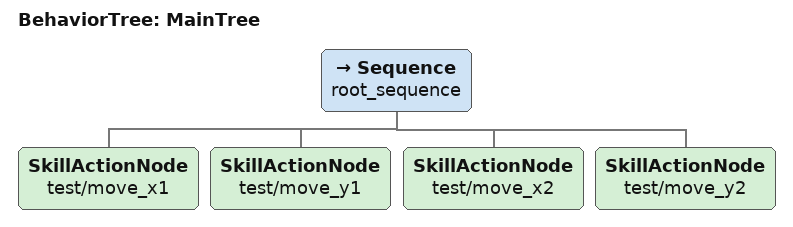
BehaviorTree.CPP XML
<?xml version="1.0"?>
<root main_tree_to_execute = "MainTree" >
     <BehaviorTree ID="MainTree">
        <Sequence name="root_sequence">
            <SkillActionNode name="test/move_x1"/>
            <SkillActionNode name="test/move_y1"/>
            <SkillActionNode name="test/move_x2"/>
            <SkillActionNode name="test/move_y2"/>
        </Sequence>
     </BehaviorTree>
 </root>
